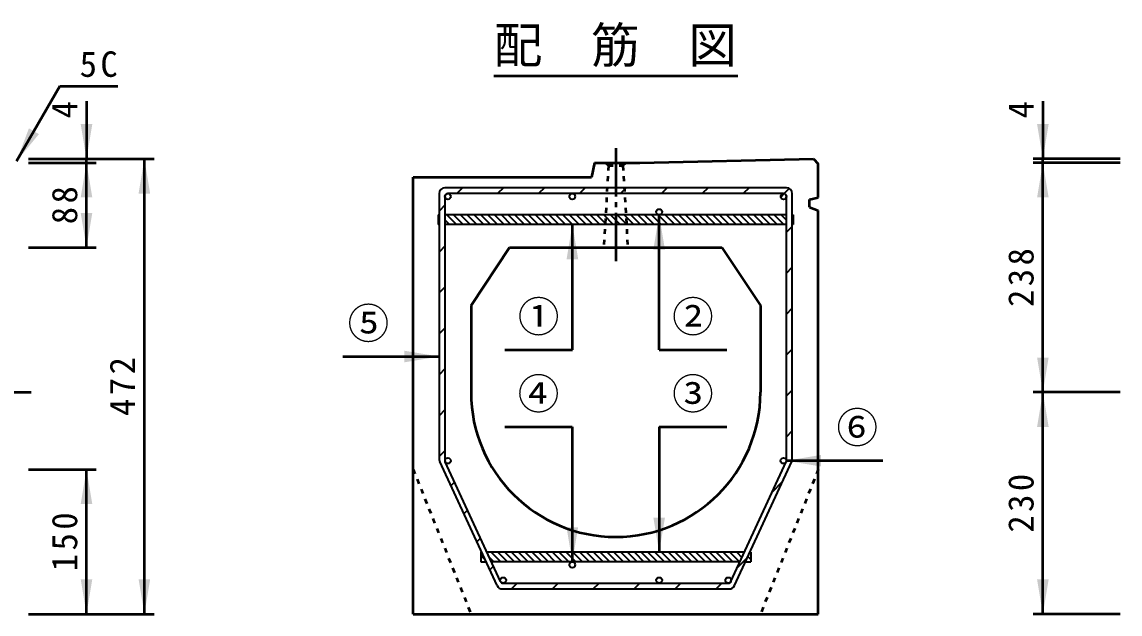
# Model space of a CAD drawing. Units: millimetres, scale not verified. Extents: x 100 to 4105, y 100 to 2870.
# Drawn here: x 767 to 1905, y 1131 to 1745 of the extents above; entities that cross this region are included whole.
import ezdxf
from ezdxf.enums import TextEntityAlignment as Align

# ---------------------------------------------------------------- set-up
doc = ezdxf.new("R2010")
doc.units = ezdxf.units.MM
doc.header["$LTSCALE"] = 5
doc.linetypes.add('USER1', pattern=[2.2, 1, -1.2])
doc.linetypes.add('USER2', pattern=[13.4, 10, -1.2, 1, -1.2])
doc.layers.add('V-nasSTD', color=7, linetype='Continuous', lineweight=50)
doc.styles.add('ＭＳ ゴシック', font='')
doc.styles.get('ＭＳ ゴシック').set_extended_font_data('MS Gothic')

msp = doc.modelspace()

# ---------------------------------------------------------------- hatches: boundary and pattern name
at = {"layer": 'V-nasSTD'}
for points in [[(827.398, 1639.154), (833.398, 1603.154), (839.398, 1639.154)], [(1818.761, 1639.154), (1824.761, 1603.154), (1830.761, 1639.154)], [(773.701, 1634.83), (760.898, 1600.654), (784.094, 1628.83)], [(839.398, 1563.154), (833.398, 1599.154), (827.398, 1563.154)], [(899.398, 1567.154), (893.398, 1603.154), (887.398, 1567.154)], [(1830.761, 1563.154), (1824.761, 1599.154), (1818.761, 1563.154)], [(827.398, 1547.154), (833.398, 1511.154), (839.398, 1547.154)], [(1433.005, 1509.154), (1427.005, 1545.154), (1421.005, 1509.154)], [(1343.07, 1499.154), (1337.07, 1535.154), (1331.07, 1499.154)], [(1163.005, 1392.198), (1199.005, 1398.198), (1163.005, 1404.198)], [(1818.761, 1397.154), (1824.761, 1361.154), (1830.761, 1397.154)], [(1830.761, 1325.154), (1824.761, 1361.154), (1818.761, 1325.154)], [(1594.948, 1284.154), (1558.948, 1290.154), (1594.948, 1296.154)], [(839.398, 1245.154), (833.398, 1281.154), (827.398, 1245.154)], [(1421.005, 1231.154), (1427.005, 1195.154), (1433.005, 1231.154)], [(1331.005, 1221.154), (1337.005, 1185.154), (1343.005, 1221.154)], [(827.398, 1167.154), (833.398, 1131.154), (839.398, 1167.154)], [(887.398, 1167.154), (893.398, 1131.154), (899.398, 1167.154)], [(1818.761, 1167.154), (1824.761, 1131.154), (1830.761, 1167.154)]]:
    msp.add_hatch(color=256, dxfattribs=at).paths.add_polyline_path(points)

# ---------------------------------------------------------------- linework, layer by layer
for p, q in [((1255.602, 1689.154), (1508.408, 1689.154)), ((805.898, 1678.596), (760.898, 1600.654)), ((805.898, 1678.596), (865.898, 1678.596)), ((833.398, 1663.154), (833.398, 1603.154)), ((1824.761, 1663.154), (1824.761, 1603.154)), ((773.398, 1603.154), (903.398, 1603.154)), ((773.398, 1599.154), (843.398, 1599.154)), ((833.398, 1599.154), (833.398, 1603.154)), ((833.398, 1511.154), (833.398, 1599.154)), ((893.398, 1131.154), (893.398, 1603.154)), ((1360.005, 1599.154), (1357.005, 1584.154)), ((1360.005, 1599.154), (1407.005, 1599.154)), ((1407.005, 1599.154), (1587.005, 1603.154)), ((1587.005, 1603.154), (1592.005, 1598.154)), ((1592.005, 1563.168), (1592.005, 1598.154)), ((1904.761, 1603.154), (1814.761, 1603.154)), ((1904.761, 1599.154), (1814.761, 1599.154)), ((1824.761, 1599.154), (1824.761, 1603.154)), ((1824.761, 1361.154), (1824.761, 1599.154)), ((1172.005, 1131.154), (1172.005, 1584.154)), ((1172.005, 1584.154), (1357.005, 1584.154)), ((1583.005, 1561.154), (1592.005, 1563.168)), ((1583.005, 1553.154), (1583.005, 1561.154)), ((1583.005, 1553.154), (1592.005, 1549.795)), ((1592.005, 1131.154), (1592.005, 1549.795)), ((1427.005, 1405.154), (1427.005, 1545.154)), ((1337.07, 1405.154), (1337.07, 1535.154)), ((773.398, 1511.154), (843.398, 1511.154)), ((1272.005, 1511.154), (1232.005, 1451.154)), ((1272.005, 1511.154), (1492.005, 1511.154)), ((1492.005, 1511.154), (1532.005, 1451.154)), ((1232.005, 1451.154), (1232.005, 1361.154)), ((1532.005, 1451.154), (1532.005, 1361.154)), ((1267.07, 1405.154), (1337.07, 1405.154)), ((1427.005, 1405.154), (1497.005, 1405.154)), ((1099.005, 1398.198), (1199.005, 1398.198)), ((1904.761, 1361.154), (1814.761, 1361.154)), ((1824.761, 1131.154), (1824.761, 1361.154)), ((1267.005, 1325.154), (1337.005, 1325.154)), ((1337.005, 1325.154), (1337.005, 1185.154)), ((1427.005, 1325.154), (1427.005, 1195.154)), ((1427.005, 1325.154), (1497.005, 1325.154)), ((1658.948, 1290.154), (1558.948, 1290.154)), ((773.398, 1281.154), (843.398, 1281.154)), ((833.398, 1131.154), (833.398, 1281.154)), ((773.398, 1131.154), (903.398, 1131.154)), ((1172.005, 1131.154), (1592.005, 1131.154)), ((1904.761, 1131.154), (1814.761, 1131.154))]:
    msp.add_line(p, q, dxfattribs=at)
at = {"layer": 'V-nasSTD', "linetype": 'USER2'}
for p, q in [((1382.005, 1614.154), (1382.005, 1496.154)), ((750.898, 1361.154), (775.898, 1361.154))]:
    msp.add_line(p, q, dxfattribs=at)
at = {"layer": 'V-nasSTD', "linetype": 'USER1'}
for p, q in [((1374.505, 1596.154), (1369.505, 1511.154)), ((1374.505, 1596.154), (1371.505, 1599.154)), ((1374.505, 1596.154), (1389.505, 1596.154)), ((1389.505, 1596.154), (1392.505, 1599.154)), ((1389.505, 1596.154), (1394.505, 1511.154)), ((1172.005, 1281.154), (1232.005, 1131.154)), ((1592.005, 1281.154), (1532.005, 1131.154))]:
    msp.add_line(p, q, dxfattribs=at)
at = {"layer": 'V-nasSTD', "lineweight": 35}
for p, q in [((1559.005, 1573.154), (1205.005, 1573.154)), ((1223.176, 1573.154), (1217.176, 1567.154)), ((1223.176, 1573.154), (1217.176, 1567.154)), ((1223.176, 1573.154), (1217.176, 1567.154)), ((1265.603, 1573.154), (1259.603, 1567.154)), ((1265.603, 1573.154), (1259.603, 1567.154)), ((1265.603, 1573.154), (1259.603, 1567.154)), ((1308.029, 1573.154), (1302.029, 1567.154)), ((1308.029, 1573.154), (1302.029, 1567.154)), ((1308.029, 1573.154), (1302.029, 1567.154)), ((1350.455, 1573.154), (1344.455, 1567.154)), ((1350.455, 1573.154), (1344.455, 1567.154)), ((1350.455, 1573.154), (1344.455, 1567.154)), ((1392.882, 1573.154), (1386.882, 1567.154)), ((1435.308, 1573.154), (1429.308, 1567.154)), ((1477.735, 1573.154), (1471.735, 1567.154)), ((1477.735, 1573.154), (1471.735, 1567.154)), ((1477.735, 1573.154), (1471.735, 1567.154)), ((1520.161, 1573.154), (1514.161, 1567.154)), ((1520.161, 1573.154), (1514.161, 1567.154)), ((1520.161, 1573.154), (1514.161, 1567.154)), ((1561.863, 1572.429), (1556.539, 1567.106)), ((1561.863, 1572.429), (1556.539, 1567.106)), ((1561.863, 1572.429), (1556.539, 1567.106)), ((1199.005, 1567.154), (1199.005, 1292.006)), ((1205.005, 1564.154), (1205.005, 1290.278)), ((1556.005, 1567.154), (1208.005, 1567.154)), ((1556.539, 1567.106), (1553.053, 1563.619)), ((1559.005, 1290.278), (1559.005, 1564.154)), ((1565.005, 1292.006), (1565.005, 1567.154)), ((1205.005, 1554.982), (1199.005, 1548.982)), ((1205.005, 1554.982), (1199.005, 1548.982)), ((1205.005, 1554.982), (1199.005, 1548.982)), ((1198.005, 1545.154), (1199.005, 1545.154)), ((1198.005, 1545.154), (1198.005, 1535.154)), ((1198.005, 1539.868), (1199.005, 1538.868)), ((1559.005, 1545.154), (1205.005, 1545.154)), ((1205.005, 1539.94), (1209.791, 1535.154)), ((1206.862, 1545.154), (1216.862, 1535.154)), ((1213.933, 1545.154), (1223.933, 1535.154)), ((1221.004, 1545.154), (1231.004, 1535.154)), ((1228.075, 1545.154), (1238.075, 1535.154)), ((1235.146, 1545.154), (1245.146, 1535.154)), ((1242.217, 1545.154), (1252.217, 1535.154)), ((1249.288, 1545.154), (1259.288, 1535.154)), ((1256.36, 1545.154), (1266.36, 1535.154)), ((1263.431, 1545.154), (1273.431, 1535.154)), ((1270.502, 1545.154), (1280.502, 1535.154)), ((1277.573, 1545.154), (1287.573, 1535.154)), ((1284.644, 1545.154), (1294.644, 1535.154)), ((1291.715, 1545.154), (1301.715, 1535.154)), ((1298.786, 1545.154), (1308.786, 1535.154)), ((1305.857, 1545.154), (1315.857, 1535.154)), ((1312.928, 1545.154), (1322.928, 1535.154)), ((1319.999, 1545.154), (1329.999, 1535.154)), ((1327.07, 1545.154), (1337.07, 1535.154)), ((1334.141, 1545.154), (1344.141, 1535.154)), ((1341.212, 1545.154), (1351.212, 1535.154)), ((1348.283, 1545.154), (1358.283, 1535.154)), ((1355.354, 1545.154), (1365.354, 1535.154)), ((1362.426, 1545.154), (1372.426, 1535.154)), ((1369.497, 1545.154), (1379.497, 1535.154)), ((1376.568, 1545.154), (1386.568, 1535.154)), ((1383.639, 1545.154), (1393.639, 1535.154)), ((1390.71, 1545.154), (1400.71, 1535.154)), ((1397.781, 1545.154), (1407.781, 1535.154)), ((1404.852, 1545.154), (1414.852, 1535.154)), ((1411.923, 1545.154), (1421.923, 1535.154)), ((1418.994, 1545.154), (1428.994, 1535.154)), ((1426.065, 1545.154), (1436.065, 1535.154)), ((1433.136, 1545.154), (1443.136, 1535.154)), ((1440.207, 1545.154), (1450.207, 1535.154)), ((1447.278, 1545.154), (1457.278, 1535.154)), ((1454.349, 1545.154), (1464.349, 1535.154)), ((1461.42, 1545.154), (1471.42, 1535.154)), ((1468.492, 1545.154), (1478.492, 1535.154)), ((1475.563, 1545.154), (1485.563, 1535.154)), ((1482.634, 1545.154), (1492.634, 1535.154)), ((1489.705, 1545.154), (1499.705, 1535.154)), ((1496.776, 1545.154), (1506.776, 1535.154)), ((1503.847, 1545.154), (1513.847, 1535.154)), ((1510.918, 1545.154), (1520.918, 1535.154)), ((1517.989, 1545.154), (1527.989, 1535.154)), ((1525.06, 1545.154), (1535.06, 1535.154)), ((1532.131, 1545.154), (1542.131, 1535.154)), ((1539.202, 1545.154), (1549.202, 1535.154)), ((1546.273, 1545.154), (1556.273, 1535.154)), ((1553.344, 1545.154), (1559.005, 1539.493)), ((1565.005, 1545.154), (1566.005, 1545.154)), ((1565.005, 1540.564), (1566.005, 1539.564)), ((1566.005, 1545.154), (1566.005, 1535.154)), ((1199.005, 1535.154), (1198.005, 1535.154)), ((1559.005, 1535.154), (1205.005, 1535.154)), ((1565.005, 1533.145), (1559.005, 1527.145)), ((1565.005, 1533.145), (1559.005, 1527.145)), ((1565.005, 1533.145), (1559.005, 1527.145)), ((1566.005, 1535.154), (1565.005, 1535.154)), ((1205.005, 1512.556), (1199.005, 1506.556)), ((1205.005, 1512.556), (1199.005, 1506.556)), ((1205.005, 1512.556), (1199.005, 1506.556)), ((1559.005, 1484.718), (1565.005, 1490.718)), ((1559.005, 1484.718), (1565.005, 1490.718)), ((1559.005, 1484.718), (1565.005, 1490.718)), ((1205.005, 1470.13), (1199.005, 1464.13)), ((1205.005, 1470.13), (1199.005, 1464.13)), ((1205.005, 1470.13), (1199.005, 1464.13)), ((1559.005, 1442.292), (1565.005, 1448.292)), ((1559.005, 1442.292), (1565.005, 1448.292)), ((1559.005, 1442.292), (1565.005, 1448.292)), ((1205.005, 1427.703), (1199.005, 1421.703)), ((1205.005, 1427.703), (1199.005, 1421.703)), ((1205.005, 1427.703), (1199.005, 1421.703)), ((1559.005, 1399.866), (1565.005, 1405.866)), ((1559.005, 1399.866), (1565.005, 1405.866)), ((1559.005, 1399.866), (1565.005, 1405.866)), ((1205.005, 1385.277), (1199.005, 1379.277)), ((1205.005, 1385.277), (1199.005, 1379.277)), ((1205.005, 1385.277), (1199.005, 1379.277)), ((1559.005, 1357.439), (1565.005, 1363.439)), ((1559.005, 1357.439), (1565.005, 1363.439)), ((1559.005, 1357.439), (1565.005, 1363.439)), ((1205.005, 1342.85), (1199.005, 1336.85)), ((1205.005, 1342.85), (1199.005, 1336.85)), ((1205.005, 1342.85), (1199.005, 1336.85)), ((1559.005, 1315.013), (1565.005, 1321.013)), ((1559.005, 1315.013), (1565.005, 1321.013)), ((1559.005, 1315.013), (1565.005, 1321.013)), ((1205.005, 1300.424), (1199.005, 1294.424)), ((1205.005, 1300.424), (1199.005, 1294.424)), ((1205.005, 1300.424), (1199.005, 1294.424)), ((1259.028, 1160.639), (1199.557, 1289.492)), ((1262.569, 1164.897), (1205.281, 1289.021)), ((1501.441, 1164.897), (1558.729, 1289.021)), ((1504.982, 1160.639), (1564.453, 1289.492)), ((1214.991, 1267.983), (1211.223, 1264.216)), ((1214.991, 1267.983), (1211.223, 1264.216)), ((1214.991, 1267.983), (1211.223, 1264.216)), ((1544.406, 1257.987), (1554.632, 1268.213)), ((1544.406, 1257.987), (1554.632, 1268.213)), ((1544.406, 1257.987), (1554.632, 1268.213)), ((1228.389, 1238.955), (1224.621, 1235.187)), ((1228.389, 1238.955), (1224.621, 1235.187)), ((1228.389, 1238.955), (1224.621, 1235.187)), ((1241.786, 1209.926), (1238.019, 1206.159)), ((1241.786, 1209.926), (1238.019, 1206.159)), ((1241.786, 1209.926), (1238.019, 1206.159)), ((1242.098, 1195.154), (1242.098, 1185.154)), ((1242.098, 1195.154), (1243.098, 1195.154)), ((1242.098, 1191.72), (1246.899, 1186.919)), ((1242.098, 1185.154), (1247.713, 1185.154)), ((1515.406, 1195.154), (1248.604, 1195.154)), ((1251.064, 1189.825), (1255.735, 1185.154)), ((1252.806, 1195.154), (1262.806, 1185.154)), ((1510.79, 1185.154), (1253.22, 1185.154)), ((1259.877, 1195.154), (1269.877, 1185.154)), ((1266.948, 1195.154), (1276.948, 1185.154)), ((1274.019, 1195.154), (1284.019, 1185.154)), ((1281.09, 1195.154), (1291.09, 1185.154)), ((1288.161, 1195.154), (1298.161, 1185.154)), ((1295.233, 1195.154), (1305.233, 1185.154)), ((1302.304, 1195.154), (1312.304, 1185.154)), ((1309.375, 1195.154), (1319.375, 1185.154)), ((1316.446, 1195.154), (1326.446, 1185.154)), ((1323.517, 1195.154), (1333.517, 1185.154)), ((1330.588, 1195.154), (1340.588, 1185.154)), ((1337.659, 1195.154), (1347.659, 1185.154)), ((1344.73, 1195.154), (1354.73, 1185.154)), ((1351.801, 1195.154), (1361.801, 1185.154)), ((1358.872, 1195.154), (1368.872, 1185.154)), ((1365.943, 1195.154), (1375.943, 1185.154)), ((1373.014, 1195.154), (1383.014, 1185.154)), ((1380.085, 1195.154), (1390.085, 1185.154)), ((1387.156, 1195.154), (1397.156, 1185.154)), ((1394.227, 1195.154), (1404.227, 1185.154)), ((1401.299, 1195.154), (1411.299, 1185.154)), ((1408.37, 1195.154), (1418.37, 1185.154)), ((1415.441, 1195.154), (1425.441, 1185.154)), ((1422.512, 1195.154), (1432.512, 1185.154)), ((1429.583, 1195.154), (1439.583, 1185.154)), ((1436.654, 1195.154), (1446.654, 1185.154)), ((1443.725, 1195.154), (1453.725, 1185.154)), ((1450.796, 1195.154), (1460.796, 1185.154)), ((1457.867, 1195.154), (1467.867, 1185.154)), ((1464.938, 1195.154), (1474.938, 1185.154)), ((1472.009, 1195.154), (1482.009, 1185.154)), ((1479.08, 1195.154), (1489.08, 1185.154)), ((1486.151, 1195.154), (1496.151, 1185.154)), ((1493.222, 1195.154), (1503.222, 1185.154)), ((1500.294, 1195.154), (1510.294, 1185.154)), ((1507.365, 1195.154), (1512.866, 1189.652)), ((1508.04, 1179.195), (1518.266, 1189.421)), ((1508.04, 1179.195), (1518.266, 1189.421)), ((1508.04, 1179.195), (1518.266, 1189.421)), ((1514.436, 1195.154), (1515.099, 1194.49)), ((1516.297, 1185.154), (1521.912, 1185.154)), ((1516.634, 1185.884), (1517.365, 1185.154)), ((1518.867, 1190.722), (1521.912, 1187.677)), ((1520.912, 1195.154), (1521.912, 1195.154)), ((1521.507, 1195.154), (1521.912, 1194.748)), ((1521.912, 1195.154), (1521.912, 1185.154)), ((1251.417, 1177.13), (1255.184, 1180.897)), ((1251.417, 1177.13), (1255.184, 1180.897)), ((1251.417, 1177.13), (1255.184, 1180.897)), ((1265.293, 1163.154), (1498.717, 1163.154)), ((1273.867, 1157.154), (1279.867, 1163.154)), ((1273.867, 1157.154), (1279.867, 1163.154)), ((1273.867, 1157.154), (1279.867, 1163.154)), ((1316.293, 1157.154), (1322.293, 1163.154)), ((1316.293, 1157.154), (1322.293, 1163.154)), ((1316.293, 1157.154), (1322.293, 1163.154)), ((1358.719, 1157.154), (1364.72, 1163.154)), ((1358.719, 1157.154), (1364.72, 1163.154)), ((1358.719, 1157.154), (1364.72, 1163.154)), ((1401.146, 1157.154), (1407.146, 1163.154)), ((1401.146, 1157.154), (1407.146, 1163.154)), ((1401.146, 1157.154), (1407.146, 1163.154)), ((1443.572, 1157.154), (1449.572, 1163.154)), ((1443.572, 1157.154), (1449.572, 1163.154)), ((1443.572, 1157.154), (1449.572, 1163.154)), ((1485.999, 1157.154), (1491.999, 1163.154)), ((1485.999, 1157.154), (1491.999, 1163.154)), ((1485.999, 1157.154), (1491.999, 1163.154)), ((1497.879, 1169.034), (1495.836, 1166.991)), ((1264.475, 1157.154), (1499.535, 1157.154))]:
    msp.add_line(p, q, dxfattribs=at)
for centre in [(1208.005, 1564.154), (1337.005, 1564.154), (1556.005, 1564.154), (1427.005, 1548.154), (1208.059, 1290.154), (1555.948, 1290.154), (1337.005, 1182.154), (1265.293, 1166.154), (1427.005, 1166.154), (1498.717, 1166.154)]:
    msp.add_circle(centre, 3, dxfattribs=at)
for centre, radius, start, end in [((1205.005, 1567.154), 6, 90, 180), ((1559.005, 1567.154), 6, 0, 90), ((1208.005, 1564.154), 3, 90, 180), ((1208.005, 1564.154), 3, 90, 180), ((1208.005, 1564.154), 3, 90, 180), ((1556.005, 1564.154), 3, 0, 90), ((1556.005, 1564.154), 3, 0, 90), ((1556.005, 1564.154), 3, 0, 90), ((1205.005, 1292.006), 6, 180, 204.77514), ((1208.005, 1290.278), 3, 180, 204.77514), ((1556.005, 1290.278), 3, 335.22486, 0), ((1559.005, 1292.006), 6, 335.22486, 0), ((1265.293, 1166.154), 3, 204.77514, 270), ((1498.717, 1166.154), 3, 270, 335.22486), ((1264.475, 1163.154), 6, 204.77514, 270), ((1499.535, 1163.154), 6, 270, 335.22486)]:
    msp.add_arc(centre, radius, start, end, dxfattribs=at)
at = {"layer": 'V-nasSTD'}
for start, end in [(180, 270), (270, 0)]:
    msp.add_arc((1382.005, 1361.154), 150, start, end, dxfattribs=at)

# ---------------------------------------------------------------- texts
at = {"layer": 'V-nasSTD', "style": 'ＭＳ ゴシック'}
for s, height, p in [('配\u3000筋\u3000図', 36.95, (1255.602, 1739.554)), ('①', 31.67, (1280.47, 1455.354)), ('②', 31.67, (1440.405, 1455.354)), ('⑤', 31.67, (1104.005, 1448.398)), ('④', 31.67, (1280.405, 1375.354)), ('③', 31.67, (1440.405, 1375.354)), ('⑥', 31.67, (1610.748, 1340.354))]:
    msp.add_text(s, height=height, dxfattribs=at).set_placement(p, align=Align.TOP_LEFT)
for p in [(797.398, 1645.154), (1788.761, 1645.154)]:
    msp.add_text('4', height=26.39, rotation=90, dxfattribs=at).set_placement(p, align=Align.TOP_LEFT)
at = {"layer": 'V-nasSTD', "insert": (826.298, 1714.596), "char_height": 26.39, "attachment_point": 1, "style": 'ＭＳ ゴシック'}
msp.add_mtext('\\T1.2;5C', dxfattribs=at)
at = {"layer": 'V-nasSTD', "char_height": 26.39, "attachment_point": 1, "rotation": 90, "style": 'ＭＳ ゴシック'}
for s, insert in [('\\T1.2;88', (797.398, 1535.354)), ('\\T1.2;238', (1788.761, 1449.554)), ('\\T1.2;472', (857.398, 1336.554)), ('\\T1.2;230', (1788.761, 1215.554)), ('\\T1.2;150', (797.398, 1175.554))]:
    msp.add_mtext(s, dxfattribs=dict(at, insert=insert))

doc.saveas('drawing.dxf')
